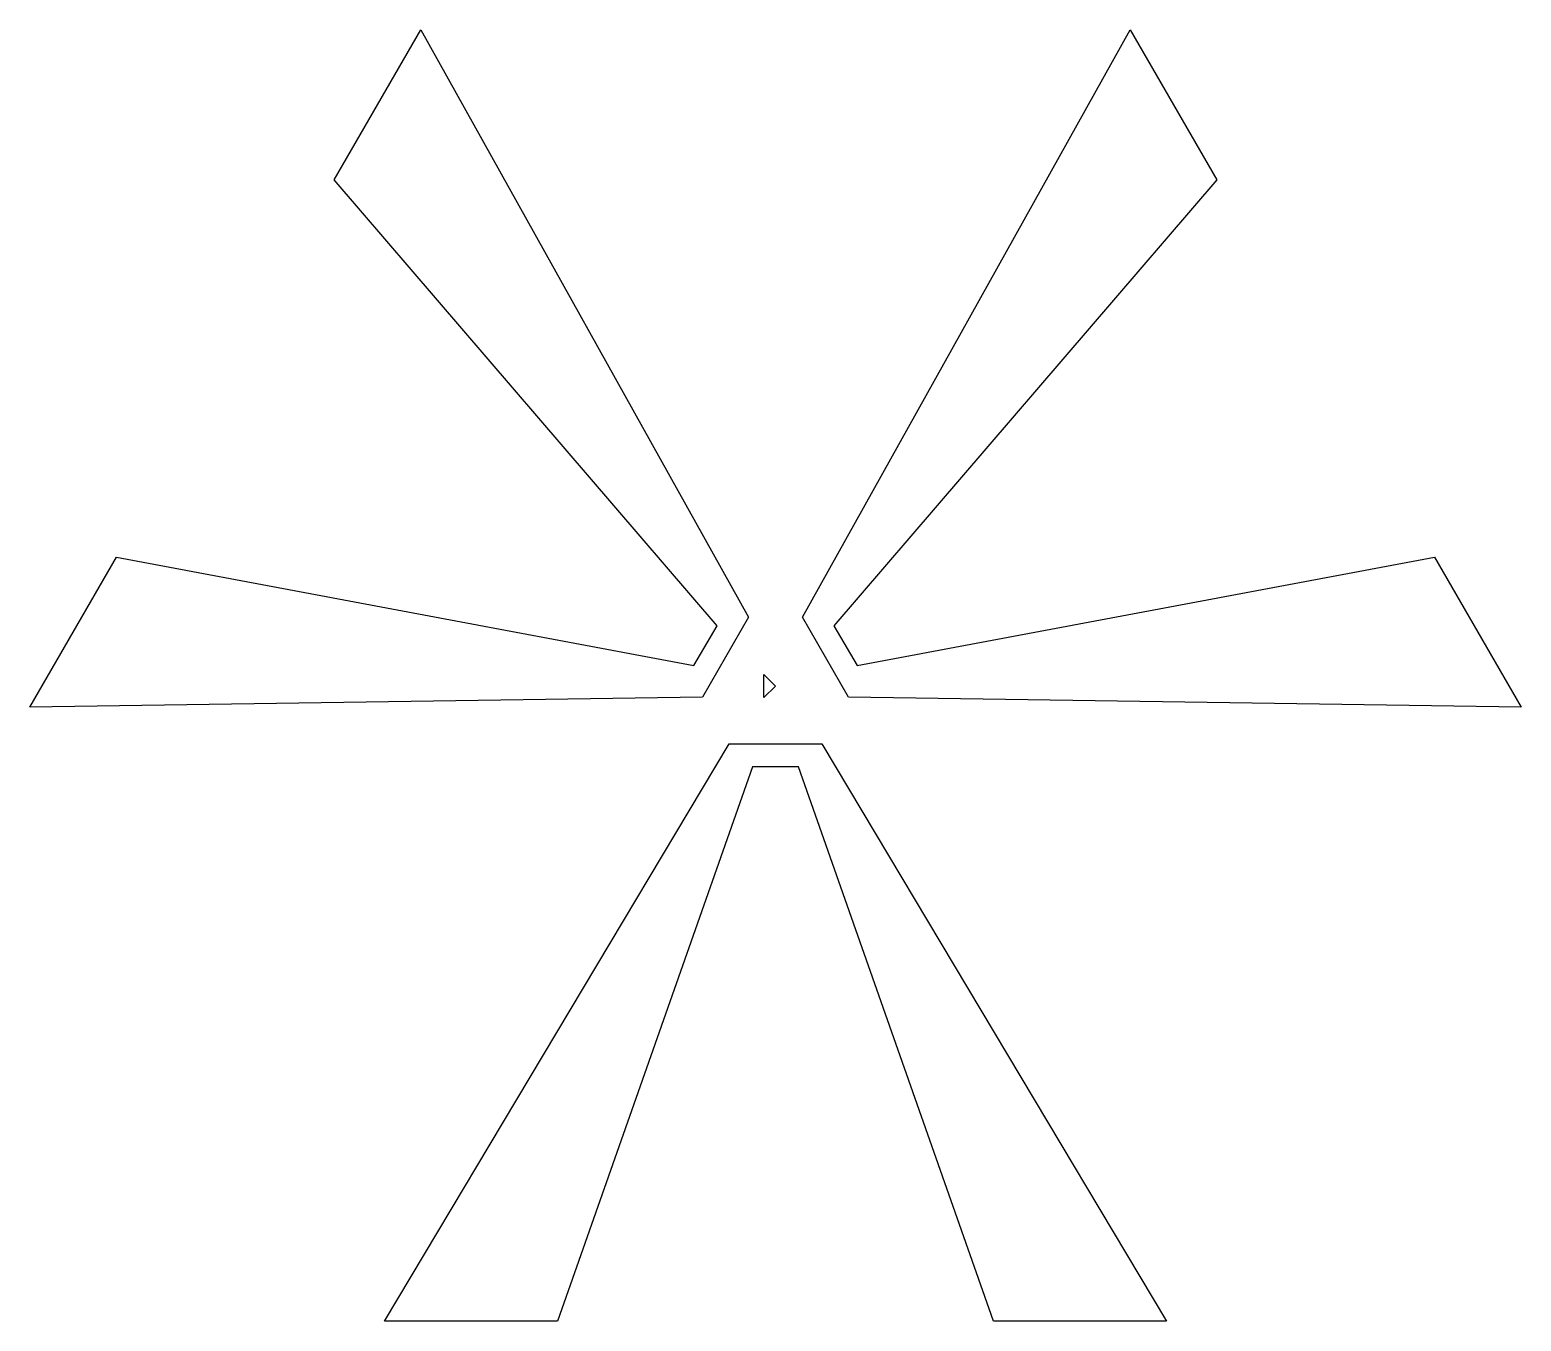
# Model space of a CAD drawing. Extents: x -476.5 to -463.5, y -475.5 to -464.3.
import ezdxf

# ---------------------------------------------------------------- set-up
doc = ezdxf.new("R2010")
doc.units = 13
doc.layers.add('MAGNET', color=11, linetype='Continuous')

msp = doc.modelspace()

# ---------------------------------------------------------------- linework, layer by layer
at = {"layer": 'MAGNET'}
for points in [[(-473.07, -464.317), (-470.233, -469.404), (-470.633, -470.096), (-476.457, -470.183), (-475.707, -468.884), (-470.706, -469.823), (-470.506, -469.477), (-473.82, -465.616), (-473.07, -464.317)], [(-463.543, -470.183), (-469.367, -470.096), (-469.767, -469.404), (-466.93, -464.317), (-466.18, -465.616), (-469.494, -469.477), (-469.294, -469.823), (-464.293, -468.884), (-463.543, -470.183)], [(-470.1, -469.9), (-470.1, -469.9), (-470.1, -469.9), (-470.1, -469.9), (-470.1, -469.9)], [(-470.1, -469.9), (-470, -470), (-470.1, -470.1), (-470.1, -469.9)], [(-473.387, -475.5), (-470.4, -470.5), (-469.6, -470.5), (-466.613, -475.5), (-468.113, -475.5), (-469.8, -470.7), (-470.2, -470.7), (-471.887, -475.5), (-473.387, -475.5)]]:
    msp.add_lwpolyline(points, dxfattribs=at)

doc.saveas('drawing.dxf')
